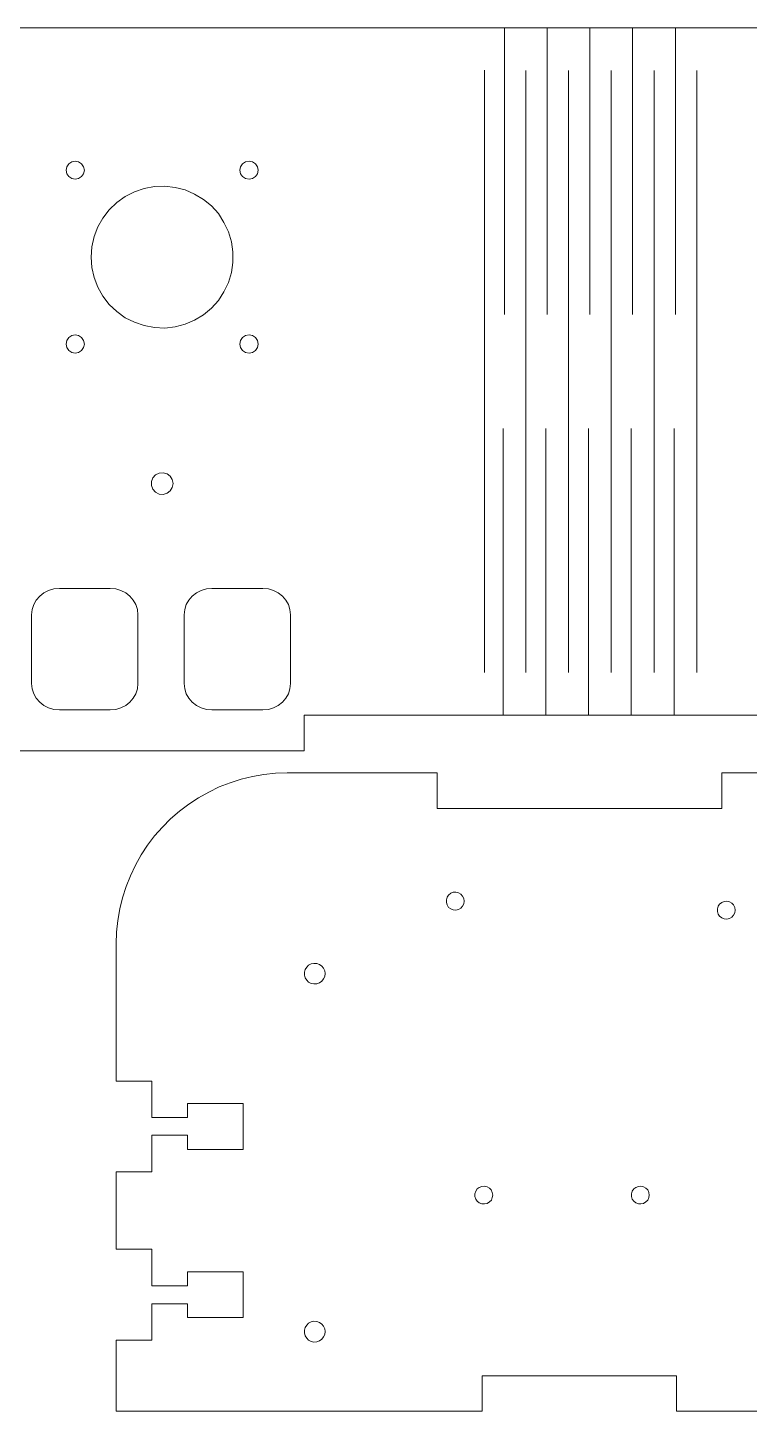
# Model space of a CAD drawing. Header units: millimetres. Extents: x -458 to -145, y 20 to 213.
# Drawn here: x -342.5 to -246, y 21.4 to 206.4 of the extents above; entities that cross this region are included whole.
import ezdxf

# ---------------------------------------------------------------- set-up
doc = ezdxf.new("R2010")
doc.units = ezdxf.units.MM
doc.header["$MEASUREMENT"] = 0
doc.layers.add('Layer 1', color=7, linetype='Continuous')

msp = doc.modelspace()

# ---------------------------------------------------------------- linework, layer by layer
at = {"layer": 'Layer 1', "lineweight": 0}
for points in [[(-381.6742, 206.3757), (-381.6742, 206.3757), (-267.3742, 206.3757), (-267.3742, 206.3757)], [(-278.7783, 168.0378), (-278.7783, 168.0378), (-278.7783, 206.3672), (-278.7783, 206.3672)], [(-273.0638, 168.0378), (-273.0638, 168.0378), (-273.0638, 206.3672), (-273.0638, 206.3672)], [(-231.1789, 206.3757), (-231.1789, 206.3757), (-267.3742, 206.3757), (-267.3742, 206.3757)], [(-267.3483, 168.0378), (-267.3483, 168.0378), (-267.3483, 206.3757), (-267.3483, 206.3757)], [(-261.6333, 168.0378), (-261.6333, 168.0378), (-261.6333, 206.3672), (-261.6333, 206.3672)], [(-255.9183, 168.0378), (-255.9183, 168.0378), (-255.9183, 206.3672), (-255.9183, 206.3672)], [(-281.4506, 200.6959), (-281.4506, 200.6959), (-281.4506, 120.148), (-281.4506, 120.148)], [(-275.9208, 120.1483), (-275.9208, 120.1483), (-275.9208, 200.661), (-275.9208, 200.661)], [(-270.2058, 120.1483), (-270.2058, 120.1483), (-270.2058, 200.661), (-270.2058, 200.661)], [(-264.4908, 120.1483), (-264.4908, 120.1483), (-264.4908, 200.661), (-264.4908, 200.661)], [(-258.7763, 120.1483), (-258.7763, 120.1483), (-258.7763, 200.661), (-258.7763, 200.661)], [(-253.061, 120.1483), (-253.061, 120.1483), (-253.061, 200.661), (-253.061, 200.661)], [(-278.9635, 114.4354), (-278.9635, 114.4354), (-278.9635, 152.7976), (-278.9635, 152.7976)], [(-273.2485, 114.4354), (-273.2485, 114.4354), (-273.2485, 152.7976), (-273.2485, 152.7976)], [(-267.5335, 114.433), (-267.5335, 114.433), (-267.5335, 152.7976), (-267.5335, 152.7976)], [(-261.819, 114.4354), (-261.819, 114.4354), (-261.819, 152.7976), (-261.819, 152.7976)], [(-256.1037, 114.4354), (-256.1037, 114.4354), (-256.1037, 152.7976), (-256.1037, 152.7976)], [(-267.5591, 114.433), (-267.5591, 114.433), (-305.5268, 114.433), (-305.5268, 114.433)], [(-305.5268, 114.433), (-305.5268, 114.433), (-305.5268, 109.6705), (-305.5268, 109.6705)], [(-267.5591, 114.433), (-267.5591, 114.433), (-235.3593, 114.433), (-235.3593, 114.433)], [(-305.5268, 109.6705), (-305.5268, 109.6705), (-343.5477, 109.6705), (-343.5477, 109.6705)], [(-307.8025, 106.7336), (-307.8025, 106.7336), (-287.7738, 106.7336), (-287.7738, 106.7336)], [(-287.7738, 106.7336), (-287.7738, 106.7336), (-287.7738, 101.9711), (-287.7738, 101.9711)], [(-249.7265, 106.7336), (-249.7265, 106.7336), (-229.6978, 106.7336), (-229.6978, 106.7336)], [(-249.7265, 101.9711), (-249.7265, 101.9711), (-249.7265, 106.7336), (-249.7265, 106.7336)], [(-287.7738, 101.9711), (-287.7738, 101.9711), (-249.7265, 101.9711), (-249.7265, 101.9711)], [(-330.6625, 65.5115), (-330.6625, 65.5115), (-330.6625, 83.8736), (-330.6625, 83.8736)], [(-325.9, 65.5115), (-325.9, 65.5115), (-330.6625, 65.5115), (-330.6625, 65.5115)], [(-325.9, 60.6432), (-325.9, 60.6432), (-325.9, 65.5115), (-325.9, 65.5115)], [(-321.1375, 60.6432), (-321.1375, 60.6432), (-321.1375, 62.4953), (-321.1375, 62.4953)], [(-313.6763, 62.4953), (-313.6763, 62.4953), (-321.1375, 62.4953), (-321.1375, 62.4953)], [(-313.6763, 56.3834), (-313.6763, 56.3834), (-313.6763, 62.4953), (-313.6763, 62.4953)], [(-325.9, 60.6432), (-325.9, 60.6432), (-321.1375, 60.6432), (-321.1375, 60.6432)], [(-325.9, 58.262), (-325.9, 58.262), (-321.1375, 58.262), (-321.1375, 58.262)], [(-325.9, 53.3672), (-325.9, 53.3672), (-325.9, 58.262), (-325.9, 58.262)], [(-321.1375, 56.3834), (-321.1375, 56.3834), (-321.1375, 58.2619), (-321.1375, 58.2619)], [(-313.6763, 56.3834), (-313.6763, 56.3834), (-321.1375, 56.3834), (-321.1375, 56.3834)], [(-330.6625, 53.3672), (-330.6625, 53.3672), (-325.9, 53.3672), (-325.9, 53.3672)], [(-330.6625, 43.022), (-330.6625, 43.022), (-330.6625, 53.3672), (-330.6625, 53.3672)], [(-325.9, 43.022), (-325.9, 43.022), (-330.6625, 43.022), (-330.6625, 43.022)], [(-325.9, 38.1272), (-325.9, 38.1272), (-325.9, 43.022), (-325.9, 43.022)], [(-321.1375, 40.0057), (-321.1375, 40.0057), (-321.1375, 38.1272), (-321.1375, 38.1272)], [(-313.6763, 40.0057), (-313.6763, 40.0057), (-321.1375, 40.0057), (-321.1375, 40.0057)], [(-313.6763, 40.0057), (-313.6763, 40.0057), (-313.6763, 33.8938), (-313.6763, 33.8938)], [(-325.9, 38.1272), (-325.9, 38.1272), (-321.1375, 38.1272), (-321.1375, 38.1272)], [(-325.9, 35.7459), (-325.9, 35.7459), (-321.1375, 35.7459), (-321.1375, 35.7459)], [(-325.9, 30.8776), (-325.9, 30.8776), (-325.9, 35.7459), (-325.9, 35.7459)], [(-321.1375, 35.7459), (-321.1375, 35.7459), (-321.1375, 33.8938), (-321.1375, 33.8938)], [(-313.6763, 33.8938), (-313.6763, 33.8938), (-321.1375, 33.8938), (-321.1375, 33.8938)], [(-330.6625, 30.8776), (-330.6625, 30.8776), (-325.9, 30.8776), (-325.9, 30.8776)], [(-330.6625, 21.3526), (-330.6625, 21.3526), (-330.6625, 30.8776), (-330.6625, 30.8776)], [(-281.7411, 26.1151), (-281.7411, 26.1151), (-281.7411, 21.3526), (-281.7411, 21.3526)], [(-255.7592, 26.1151), (-255.7592, 26.1151), (-281.7411, 26.1151), (-281.7411, 26.1151)], [(-255.7592, 21.3526), (-255.7592, 21.3526), (-255.7592, 26.1151), (-255.7592, 26.1151)], [(-330.6625, 21.3526), (-330.6625, 21.3526), (-281.7411, 21.3526), (-281.7411, 21.3526)], [(-255.7592, 21.3526), (-255.7592, 21.3526), (-206.8378, 21.3526), (-206.8378, 21.3526)]]:
    msp.add_open_spline(points, degree=3, dxfattribs=at)
for points, knots in [([(-337.3565, 187.3257), (-337.3565, 187.3257), (-337.2771, 187.7755), (-337.2771, 187.7755), (-337.2771, 187.7755), (-337.2771, 187.7755), (-337.0125, 188.1724), (-337.0125, 188.1724), (-337.0125, 188.1724), (-337.0125, 188.1724), (-336.6156, 188.437), (-336.6156, 188.437), (-336.6156, 188.437), (-336.6156, 188.437), (-336.1393, 188.5428), (-336.1393, 188.5428), (-336.1393, 188.5428), (-336.1393, 188.5428), (-335.6895, 188.437), (-335.6895, 188.437), (-335.6895, 188.437), (-335.6895, 188.437), (-335.2926, 188.1724), (-335.2926, 188.1724), (-335.2926, 188.1724), (-335.2926, 188.1724), (-335.028, 187.7755), (-335.028, 187.7755), (-335.028, 187.7755), (-335.028, 187.7755), (-334.9224, 187.3257), (-334.9224, 187.3257), (-334.9224, 187.3257), (-334.9224, 187.3257), (-335.028, 186.8494), (-335.028, 186.8494), (-335.028, 186.8494), (-335.028, 186.8494), (-335.2926, 186.4525), (-335.2926, 186.4525), (-335.2926, 186.4525), (-335.2926, 186.4525), (-335.6895, 186.1879), (-335.6895, 186.1879), (-335.6895, 186.1879), (-335.6895, 186.1879), (-336.1393, 186.1085), (-336.1393, 186.1085), (-336.1393, 186.1085), (-336.1393, 186.1085), (-336.6156, 186.1879), (-336.6156, 186.1879), (-336.6156, 186.1879), (-336.6156, 186.1879), (-337.0125, 186.4525), (-337.0125, 186.4525), (-337.0125, 186.4525), (-337.0125, 186.4525), (-337.2771, 186.8494), (-337.2771, 186.8494), (-337.2771, 186.8494), (-337.2771, 186.8494), (-337.3565, 187.3257), (-337.3565, 187.3257)], [0, 0, 0, 0, 0.05882353, 0.05882353, 0.05882353, 0.05882353, 0.11764706, 0.11764706, 0.11764706, 0.11764706, 0.17647059, 0.17647059, 0.17647059, 0.17647059, 0.23529412, 0.23529412, 0.23529412, 0.23529412, 0.29411765, 0.29411765, 0.29411765, 0.29411765, 0.35294118, 0.35294118, 0.35294118, 0.35294118, 0.41176471, 0.41176471, 0.41176471, 0.41176471, 0.47058824, 0.47058824, 0.47058824, 0.47058824, 0.52941176, 0.52941176, 0.52941176, 0.52941176, 0.58823529, 0.58823529, 0.58823529, 0.58823529, 0.64705882, 0.64705882, 0.64705882, 0.64705882, 0.70588235, 0.70588235, 0.70588235, 0.70588235, 0.76470588, 0.76470588, 0.76470588, 0.76470588, 0.82352941, 0.82352941, 0.82352941, 0.82352941, 0.88235294, 0.88235294, 0.88235294, 0.88235294, 1, 1, 1, 1]), ([(-314.1258, 187.3257), (-314.1258, 187.3257), (-314.0464, 187.7755), (-314.0464, 187.7755), (-314.0464, 187.7755), (-314.0464, 187.7755), (-313.7818, 188.1724), (-313.7818, 188.1724), (-313.7818, 188.1724), (-313.7818, 188.1724), (-313.3849, 188.437), (-313.3849, 188.437), (-313.3849, 188.437), (-313.3849, 188.437), (-312.9086, 188.5428), (-312.9086, 188.5428), (-312.9086, 188.5428), (-312.9086, 188.5428), (-312.4323, 188.437), (-312.4323, 188.437), (-312.4323, 188.437), (-312.4323, 188.437), (-312.0354, 188.1724), (-312.0354, 188.1724), (-312.0354, 188.1724), (-312.0354, 188.1724), (-311.7708, 187.7755), (-311.7708, 187.7755), (-311.7708, 187.7755), (-311.7708, 187.7755), (-311.6914, 187.3257), (-311.6914, 187.3257), (-311.6914, 187.3257), (-311.6914, 187.3257), (-311.7708, 186.8494), (-311.7708, 186.8494), (-311.7708, 186.8494), (-311.7708, 186.8494), (-312.0354, 186.4525), (-312.0354, 186.4525), (-312.0354, 186.4525), (-312.0354, 186.4525), (-312.4323, 186.1879), (-312.4323, 186.1879), (-312.4323, 186.1879), (-312.4323, 186.1879), (-312.9086, 186.1085), (-312.9086, 186.1085), (-312.9086, 186.1085), (-312.9086, 186.1085), (-313.3852, 186.188), (-313.3852, 186.188), (-313.3852, 186.188), (-313.3852, 186.188), (-313.7821, 186.4526), (-313.7821, 186.4526), (-313.7821, 186.4526), (-313.7821, 186.4526), (-314.0467, 186.8495), (-314.0467, 186.8495), (-314.0467, 186.8495), (-314.0467, 186.8495), (-314.1258, 187.3257), (-314.1258, 187.3257)], [0, 0, 0, 0, 0.05882353, 0.05882353, 0.05882353, 0.05882353, 0.11764706, 0.11764706, 0.11764706, 0.11764706, 0.17647059, 0.17647059, 0.17647059, 0.17647059, 0.23529412, 0.23529412, 0.23529412, 0.23529412, 0.29411765, 0.29411765, 0.29411765, 0.29411765, 0.35294118, 0.35294118, 0.35294118, 0.35294118, 0.41176471, 0.41176471, 0.41176471, 0.41176471, 0.47058824, 0.47058824, 0.47058824, 0.47058824, 0.52941176, 0.52941176, 0.52941176, 0.52941176, 0.58823529, 0.58823529, 0.58823529, 0.58823529, 0.64705882, 0.64705882, 0.64705882, 0.64705882, 0.70588235, 0.70588235, 0.70588235, 0.70588235, 0.76470588, 0.76470588, 0.76470588, 0.76470588, 0.82352941, 0.82352941, 0.82352941, 0.82352941, 0.88235294, 0.88235294, 0.88235294, 0.88235294, 1, 1, 1, 1]), ([(-334.0227, 175.684), (-334.0227, 175.684), (-333.9169, 177.0863), (-333.9169, 177.0863), (-333.9169, 177.0863), (-333.9169, 177.0863), (-333.5997, 178.4359), (-333.5997, 178.4359), (-333.5997, 178.4359), (-333.5997, 178.4359), (-333.1232, 179.7321), (-333.1232, 179.7321), (-333.1232, 179.7321), (-333.1232, 179.7321), (-332.4353, 180.9227), (-332.4353, 180.9227), (-332.4353, 180.9227), (-332.4353, 180.9227), (-331.5886, 182.034), (-331.5886, 182.034), (-331.5886, 182.034), (-331.5886, 182.034), (-330.5832, 182.9868), (-330.5832, 182.9868), (-330.5832, 182.9868), (-330.5832, 182.9868), (-329.4719, 183.7806), (-329.4719, 183.7806), (-329.4719, 183.7806), (-329.4719, 183.7806), (-328.2284, 184.4153), (-328.2284, 184.4153), (-328.2284, 184.4153), (-328.2284, 184.4153), (-326.9322, 184.8651), (-326.9322, 184.8651), (-326.9322, 184.8651), (-326.9322, 184.8651), (-325.5564, 185.1297), (-325.5564, 185.1297), (-325.5564, 185.1297), (-325.5564, 185.1297), (-324.1806, 185.1826), (-324.1806, 185.1826), (-324.1806, 185.1826), (-324.1806, 185.1826), (-322.8048, 185.0236), (-322.8048, 185.0236), (-322.8048, 185.0236), (-322.8048, 185.0236), (-321.4554, 184.6796), (-321.4554, 184.6796), (-321.4554, 184.6796), (-321.4554, 184.6796), (-320.1854, 184.124), (-320.1854, 184.124), (-320.1854, 184.124), (-320.1854, 184.124), (-319.0212, 183.4096), (-319.0212, 183.4096), (-319.0212, 183.4096), (-319.0212, 183.4096), (-317.9364, 182.5365), (-317.9364, 182.5365), (-317.9364, 182.5365), (-317.9364, 182.5365), (-317.0104, 181.5046), (-317.0104, 181.5046), (-317.0104, 181.5046), (-317.0104, 181.5046), (-316.2696, 180.3407), (-316.2696, 180.3407), (-316.2696, 180.3407), (-316.2696, 180.3407), (-315.6608, 179.0972), (-315.6608, 179.0972), (-315.6608, 179.0972), (-315.6608, 179.0972), (-315.2639, 177.7476), (-315.2639, 177.7476), (-315.2639, 177.7476), (-315.2639, 177.7476), (-315.079, 176.3982), (-315.079, 176.3982), (-315.079, 176.3982), (-315.079, 176.3982), (-315.079, 174.9959), (-315.079, 174.9959), (-315.079, 174.9959), (-315.079, 174.9959), (-315.2639, 173.6463), (-315.2639, 173.6463), (-315.2639, 173.6463), (-315.2639, 173.6463), (-315.6608, 172.2969), (-315.6608, 172.2969), (-315.6608, 172.2969), (-315.6608, 172.2969), (-316.2696, 171.0534), (-316.2696, 171.0534), (-316.2696, 171.0534), (-316.2696, 171.0534), (-317.0104, 169.8895), (-317.0104, 169.8895), (-317.0104, 169.8895), (-317.0104, 169.8895), (-317.9364, 168.8576), (-317.9364, 168.8576), (-317.9364, 168.8576), (-317.9364, 168.8576), (-319.0212, 167.9845), (-319.0212, 167.9845), (-319.0212, 167.9845), (-319.0212, 167.9845), (-320.1854, 167.2701), (-320.1854, 167.2701), (-320.1854, 167.2701), (-320.1854, 167.2701), (-321.4554, 166.7145), (-321.4554, 166.7145), (-321.4554, 166.7145), (-321.4554, 166.7145), (-322.8048, 166.3703), (-322.8048, 166.3703), (-322.8048, 166.3703), (-322.8048, 166.3703), (-324.1806, 166.2115), (-324.1806, 166.2115), (-324.1806, 166.2115), (-324.1806, 166.2115), (-325.5564, 166.2644), (-325.5564, 166.2644), (-325.5564, 166.2644), (-325.5564, 166.2644), (-326.9322, 166.529), (-326.9322, 166.529), (-326.9322, 166.529), (-326.9322, 166.529), (-328.2284, 166.9788), (-328.2284, 166.9788), (-328.2284, 166.9788), (-328.2284, 166.9788), (-329.4719, 167.5873), (-329.4719, 167.5873), (-329.4719, 167.5873), (-329.4719, 167.5873), (-330.5832, 168.4075), (-330.5832, 168.4075), (-330.5832, 168.4075), (-330.5832, 168.4075), (-331.5886, 169.3603), (-331.5886, 169.3603), (-331.5886, 169.3603), (-331.5886, 169.3603), (-332.4352, 170.4718), (-332.4352, 170.4718), (-332.4352, 170.4718), (-332.4352, 170.4718), (-333.1231, 171.6624), (-333.1231, 171.6624), (-333.1231, 171.6624), (-333.1231, 171.6624), (-333.5994, 172.9588), (-333.5994, 172.9588), (-333.5994, 172.9588), (-333.5994, 172.9588), (-333.9166, 174.3082), (-333.9166, 174.3082), (-333.9166, 174.3082), (-333.9166, 174.3082), (-334.0227, 175.684), (-334.0227, 175.684)], [0, 0, 0, 0, 0.02272727, 0.02272727, 0.02272727, 0.02272727, 0.04545455, 0.04545455, 0.04545455, 0.04545455, 0.06818182, 0.06818182, 0.06818182, 0.06818182, 0.09090909, 0.09090909, 0.09090909, 0.09090909, 0.11363636, 0.11363636, 0.11363636, 0.11363636, 0.13636364, 0.13636364, 0.13636364, 0.13636364, 0.15909091, 0.15909091, 0.15909091, 0.15909091, 0.18181818, 0.18181818, 0.18181818, 0.18181818, 0.20454545, 0.20454545, 0.20454545, 0.20454545, 0.22727273, 0.22727273, 0.22727273, 0.22727273, 0.25, 0.25, 0.25, 0.25, 0.27272727, 0.27272727, 0.27272727, 0.27272727, 0.29545455, 0.29545455, 0.29545455, 0.29545455, 0.31818182, 0.31818182, 0.31818182, 0.31818182, 0.34090909, 0.34090909, 0.34090909, 0.34090909, 0.36363636, 0.36363636, 0.36363636, 0.36363636, 0.38636364, 0.38636364, 0.38636364, 0.38636364, 0.40909091, 0.40909091, 0.40909091, 0.40909091, 0.43181818, 0.43181818, 0.43181818, 0.43181818, 0.45454545, 0.45454545, 0.45454545, 0.45454545, 0.47727273, 0.47727273, 0.47727273, 0.47727273, 0.5, 0.5, 0.5, 0.5, 0.52272727, 0.52272727, 0.52272727, 0.52272727, 0.54545455, 0.54545455, 0.54545455, 0.54545455, 0.56818182, 0.56818182, 0.56818182, 0.56818182, 0.59090909, 0.59090909, 0.59090909, 0.59090909, 0.61363636, 0.61363636, 0.61363636, 0.61363636, 0.63636364, 0.63636364, 0.63636364, 0.63636364, 0.65909091, 0.65909091, 0.65909091, 0.65909091, 0.68181818, 0.68181818, 0.68181818, 0.68181818, 0.70454545, 0.70454545, 0.70454545, 0.70454545, 0.72727273, 0.72727273, 0.72727273, 0.72727273, 0.75, 0.75, 0.75, 0.75, 0.77272727, 0.77272727, 0.77272727, 0.77272727, 0.79545455, 0.79545455, 0.79545455, 0.79545455, 0.81818182, 0.81818182, 0.81818182, 0.81818182, 0.84090909, 0.84090909, 0.84090909, 0.84090909, 0.86363636, 0.86363636, 0.86363636, 0.86363636, 0.88636364, 0.88636364, 0.88636364, 0.88636364, 0.90909091, 0.90909091, 0.90909091, 0.90909091, 0.93181818, 0.93181818, 0.93181818, 0.93181818, 0.95454545, 0.95454545, 0.95454545, 0.95454545, 1, 1, 1, 1]), ([(-337.3565, 164.0691), (-337.3565, 164.0691), (-337.2771, 164.5454), (-337.2771, 164.5454), (-337.2771, 164.5454), (-337.2771, 164.5454), (-337.0125, 164.9423), (-337.0125, 164.9423), (-337.0125, 164.9423), (-337.0125, 164.9423), (-336.6156, 165.2069), (-336.6156, 165.2069), (-336.6156, 165.2069), (-336.6156, 165.2069), (-336.1393, 165.2863), (-336.1393, 165.2863), (-336.1393, 165.2863), (-336.1393, 165.2863), (-335.6895, 165.2069), (-335.6895, 165.2069), (-335.6895, 165.2069), (-335.6895, 165.2069), (-335.2926, 164.9423), (-335.2926, 164.9423), (-335.2926, 164.9423), (-335.2926, 164.9423), (-335.028, 164.5454), (-335.028, 164.5454), (-335.028, 164.5454), (-335.028, 164.5454), (-334.9224, 164.0691), (-334.9224, 164.0691), (-334.9224, 164.0691), (-334.9224, 164.0691), (-335.028, 163.6193), (-335.028, 163.6193), (-335.028, 163.6193), (-335.028, 163.6193), (-335.2926, 163.2224), (-335.2926, 163.2224), (-335.2926, 163.2224), (-335.2926, 163.2224), (-335.6895, 162.9578), (-335.6895, 162.9578), (-335.6895, 162.9578), (-335.6895, 162.9578), (-336.1393, 162.852), (-336.1393, 162.852), (-336.1393, 162.852), (-336.1393, 162.852), (-336.6156, 162.9578), (-336.6156, 162.9578), (-336.6156, 162.9578), (-336.6156, 162.9578), (-337.0125, 163.2224), (-337.0125, 163.2224), (-337.0125, 163.2224), (-337.0125, 163.2224), (-337.2771, 163.6193), (-337.2771, 163.6193), (-337.2771, 163.6193), (-337.2771, 163.6193), (-337.3565, 164.0691), (-337.3565, 164.0691)], [0, 0, 0, 0, 0.05882353, 0.05882353, 0.05882353, 0.05882353, 0.11764706, 0.11764706, 0.11764706, 0.11764706, 0.17647059, 0.17647059, 0.17647059, 0.17647059, 0.23529412, 0.23529412, 0.23529412, 0.23529412, 0.29411765, 0.29411765, 0.29411765, 0.29411765, 0.35294118, 0.35294118, 0.35294118, 0.35294118, 0.41176471, 0.41176471, 0.41176471, 0.41176471, 0.47058824, 0.47058824, 0.47058824, 0.47058824, 0.52941176, 0.52941176, 0.52941176, 0.52941176, 0.58823529, 0.58823529, 0.58823529, 0.58823529, 0.64705882, 0.64705882, 0.64705882, 0.64705882, 0.70588235, 0.70588235, 0.70588235, 0.70588235, 0.76470588, 0.76470588, 0.76470588, 0.76470588, 0.82352941, 0.82352941, 0.82352941, 0.82352941, 0.88235294, 0.88235294, 0.88235294, 0.88235294, 1, 1, 1, 1]), ([(-314.1258, 164.0691), (-314.1258, 164.0691), (-314.0464, 164.5454), (-314.0464, 164.5454), (-314.0464, 164.5454), (-314.0464, 164.5454), (-313.7818, 164.9423), (-313.7818, 164.9423), (-313.7818, 164.9423), (-313.7818, 164.9423), (-313.3849, 165.2069), (-313.3849, 165.2069), (-313.3849, 165.2069), (-313.3849, 165.2069), (-312.9086, 165.2863), (-312.9086, 165.2863), (-312.9086, 165.2863), (-312.9086, 165.2863), (-312.4323, 165.2069), (-312.4323, 165.2069), (-312.4323, 165.2069), (-312.4323, 165.2069), (-312.0354, 164.9423), (-312.0354, 164.9423), (-312.0354, 164.9423), (-312.0354, 164.9423), (-311.7708, 164.5454), (-311.7708, 164.5454), (-311.7708, 164.5454), (-311.7708, 164.5454), (-311.6914, 164.0691), (-311.6914, 164.0691), (-311.6914, 164.0691), (-311.6914, 164.0691), (-311.7708, 163.6193), (-311.7708, 163.6193), (-311.7708, 163.6193), (-311.7708, 163.6193), (-312.0354, 163.2224), (-312.0354, 163.2224), (-312.0354, 163.2224), (-312.0354, 163.2224), (-312.4323, 162.9578), (-312.4323, 162.9578), (-312.4323, 162.9578), (-312.4323, 162.9578), (-312.9086, 162.852), (-312.9086, 162.852), (-312.9086, 162.852), (-312.9086, 162.852), (-313.3849, 162.9578), (-313.3849, 162.9578), (-313.3849, 162.9578), (-313.3849, 162.9578), (-313.7818, 163.2224), (-313.7818, 163.2224), (-313.7818, 163.2224), (-313.7818, 163.2224), (-314.0464, 163.6193), (-314.0464, 163.6193), (-314.0464, 163.6193), (-314.0464, 163.6193), (-314.1258, 164.0691), (-314.1258, 164.0691)], [0, 0, 0, 0, 0.05882353, 0.05882353, 0.05882353, 0.05882353, 0.11764706, 0.11764706, 0.11764706, 0.11764706, 0.17647059, 0.17647059, 0.17647059, 0.17647059, 0.23529412, 0.23529412, 0.23529412, 0.23529412, 0.29411765, 0.29411765, 0.29411765, 0.29411765, 0.35294118, 0.35294118, 0.35294118, 0.35294118, 0.41176471, 0.41176471, 0.41176471, 0.41176471, 0.47058824, 0.47058824, 0.47058824, 0.47058824, 0.52941176, 0.52941176, 0.52941176, 0.52941176, 0.58823529, 0.58823529, 0.58823529, 0.58823529, 0.64705882, 0.64705882, 0.64705882, 0.64705882, 0.70588235, 0.70588235, 0.70588235, 0.70588235, 0.76470588, 0.76470588, 0.76470588, 0.76470588, 0.82352941, 0.82352941, 0.82352941, 0.82352941, 0.88235294, 0.88235294, 0.88235294, 0.88235294, 1, 1, 1, 1]), ([(-323.069, 145.416), (-323.069, 145.416), (-323.1748, 144.8868), (-323.1748, 144.8868), (-323.1748, 144.8868), (-323.1748, 144.8868), (-323.4394, 144.437), (-323.4394, 144.437), (-323.4394, 144.437), (-323.4394, 144.437), (-323.8627, 144.1195), (-323.8627, 144.1195), (-323.8627, 144.1195), (-323.8627, 144.1195), (-324.3919, 143.9607), (-324.3919, 143.9607), (-324.3919, 143.9607), (-324.3919, 143.9607), (-324.9211, 144.0134), (-324.9211, 144.0134), (-324.9211, 144.0134), (-324.9211, 144.0134), (-325.3976, 144.2515), (-325.3976, 144.2515), (-325.3976, 144.2515), (-325.3976, 144.2515), (-325.7677, 144.6484), (-325.7677, 144.6484), (-325.7677, 144.6484), (-325.7677, 144.6484), (-325.9529, 145.1511), (-325.9529, 145.1511), (-325.9529, 145.1511), (-325.9529, 145.1511), (-325.9529, 145.6803), (-325.9529, 145.6803), (-325.9529, 145.6803), (-325.9529, 145.6803), (-325.7677, 146.1827), (-325.7677, 146.1827), (-325.7677, 146.1827), (-325.7677, 146.1827), (-325.3975, 146.5796), (-325.3975, 146.5796), (-325.3975, 146.5796), (-325.3975, 146.5796), (-324.921, 146.8177), (-324.921, 146.8177), (-324.921, 146.8177), (-324.921, 146.8177), (-324.3918, 146.8706), (-324.3918, 146.8706), (-324.3918, 146.8706), (-324.3918, 146.8706), (-323.8626, 146.7116), (-323.8626, 146.7116), (-323.8626, 146.7116), (-323.8626, 146.7116), (-323.4393, 146.3941), (-323.4393, 146.3941), (-323.4393, 146.3941), (-323.4393, 146.3941), (-323.1747, 145.9446), (-323.1747, 145.9446), (-323.1747, 145.9446), (-323.1747, 145.9446), (-323.069, 145.416), (-323.069, 145.416)], [0, 0, 0, 0, 0.05555556, 0.05555556, 0.05555556, 0.05555556, 0.11111111, 0.11111111, 0.11111111, 0.11111111, 0.16666667, 0.16666667, 0.16666667, 0.16666667, 0.22222222, 0.22222222, 0.22222222, 0.22222222, 0.27777778, 0.27777778, 0.27777778, 0.27777778, 0.33333333, 0.33333333, 0.33333333, 0.33333333, 0.38888889, 0.38888889, 0.38888889, 0.38888889, 0.44444444, 0.44444444, 0.44444444, 0.44444444, 0.5, 0.5, 0.5, 0.5, 0.55555556, 0.55555556, 0.55555556, 0.55555556, 0.61111111, 0.61111111, 0.61111111, 0.61111111, 0.66666667, 0.66666667, 0.66666667, 0.66666667, 0.72222222, 0.72222222, 0.72222222, 0.72222222, 0.77777778, 0.77777778, 0.77777778, 0.77777778, 0.83333333, 0.83333333, 0.83333333, 0.83333333, 0.88888889, 0.88888889, 0.88888889, 0.88888889, 1, 1, 1, 1]), ([(-327.7608, 118.6928), (-327.7608, 116.7351), (-329.4248, 115.1484), (-331.4771, 115.1484), (-331.4771, 115.1484), (-331.4771, 115.1484), (-338.2698, 115.1484), (-338.2698, 115.1484), (-338.2698, 115.1484), (-340.3222, 115.1484), (-341.9861, 116.7354), (-341.9861, 118.6928), (-341.9861, 118.6928), (-341.9861, 118.6928), (-341.9861, 127.849), (-341.9861, 127.849), (-341.9861, 127.849), (-341.9861, 129.8067), (-340.3221, 131.3934), (-338.2698, 131.3934), (-338.2698, 131.3934), (-338.2698, 131.3934), (-331.4772, 131.3933), (-331.4772, 131.3933), (-331.4772, 131.3933), (-329.4246, 131.3933), (-327.7609, 129.8063), (-327.7609, 127.8489), (-327.7609, 127.8489), (-327.7609, 127.8489), (-327.7608, 118.6928), (-327.7608, 118.6928)], [0, 0, 0, 0, 0.11111111, 0.11111111, 0.11111111, 0.11111111, 0.22222222, 0.22222222, 0.22222222, 0.22222222, 0.33333333, 0.33333333, 0.33333333, 0.33333333, 0.44444444, 0.44444444, 0.44444444, 0.44444444, 0.55555556, 0.55555556, 0.55555556, 0.55555556, 0.66666667, 0.66666667, 0.66666667, 0.66666667, 0.77777778, 0.77777778, 0.77777778, 0.77777778, 1, 1, 1, 1]), ([(-307.3617, 118.6928), (-307.3617, 116.7351), (-309.0257, 115.1484), (-311.0783, 115.1484), (-311.0783, 115.1484), (-311.0783, 115.1484), (-317.8707, 115.1484), (-317.8707, 115.1484), (-317.8707, 115.1484), (-319.9233, 115.1484), (-321.5873, 116.7354), (-321.5873, 118.6928), (-321.5873, 118.6928), (-321.5873, 118.6928), (-321.5873, 127.849), (-321.5873, 127.849), (-321.5873, 127.849), (-321.5873, 129.8067), (-319.9233, 131.3934), (-317.8707, 131.3934), (-317.8707, 131.3934), (-317.8707, 131.3934), (-311.0783, 131.3933), (-311.0783, 131.3933), (-311.0783, 131.3933), (-309.0257, 131.3933), (-307.3617, 129.8063), (-307.3617, 127.8489), (-307.3617, 127.8489), (-307.3617, 127.8489), (-307.3617, 118.6928), (-307.3617, 118.6928)], [0, 0, 0, 0, 0.11111111, 0.11111111, 0.11111111, 0.11111111, 0.22222222, 0.22222222, 0.22222222, 0.22222222, 0.33333333, 0.33333333, 0.33333333, 0.33333333, 0.44444444, 0.44444444, 0.44444444, 0.44444444, 0.55555556, 0.55555556, 0.55555556, 0.55555556, 0.66666667, 0.66666667, 0.66666667, 0.66666667, 0.77777778, 0.77777778, 0.77777778, 0.77777778, 1, 1, 1, 1]), ([(-330.6625, 83.8739), (-330.6625, 83.8739), (-330.6096, 85.4347), (-330.6096, 85.4347), (-330.6096, 85.4347), (-330.6096, 85.4347), (-330.4508, 86.9952), (-330.4508, 86.9952), (-330.4508, 86.9952), (-330.4508, 86.9952), (-330.1862, 88.5303), (-330.1862, 88.5303), (-330.1862, 88.5303), (-330.1862, 88.5303), (-329.8158, 90.0379), (-329.8158, 90.0379), (-329.8158, 90.0379), (-329.8158, 90.0379), (-329.3395, 91.5463), (-329.3395, 91.5463), (-329.3395, 91.5463), (-329.3395, 91.5463), (-328.7574, 92.9748), (-328.7574, 92.9748), (-328.7574, 92.9748), (-328.7574, 92.9748), (-328.0959, 94.403), (-328.0959, 94.403), (-328.0959, 94.403), (-328.0959, 94.403), (-327.3291, 95.7529), (-327.3291, 95.7529), (-327.3291, 95.7529), (-327.3291, 95.7529), (-326.4824, 97.0488), (-326.4824, 97.0488), (-326.4824, 97.0488), (-326.4824, 97.0488), (-325.5296, 98.2926), (-325.5296, 98.2926), (-325.5296, 98.2926), (-325.5296, 98.2926), (-324.498, 99.4832), (-324.498, 99.4832), (-324.498, 99.4832), (-324.498, 99.4832), (-323.4129, 100.5942), (-323.4129, 100.5942), (-323.4129, 100.5942), (-323.4129, 100.5942), (-322.2223, 101.5996), (-322.2223, 101.5996), (-322.2223, 101.5996), (-322.2223, 101.5996), (-320.979, 102.5521), (-320.979, 102.5521), (-320.979, 102.5521), (-320.979, 102.5521), (-319.6825, 103.3988), (-319.6825, 103.3988), (-319.6825, 103.3988), (-319.6825, 103.3988), (-318.3067, 104.1661), (-318.3067, 104.1661), (-318.3067, 104.1661), (-318.3067, 104.1661), (-316.9044, 104.854), (-316.9044, 104.854), (-316.9044, 104.854), (-316.9044, 104.854), (-315.4492, 105.4099), (-315.4492, 105.4099), (-315.4492, 105.4099), (-315.4492, 105.4099), (-313.9675, 105.8862), (-313.9675, 105.8862), (-313.9675, 105.8862), (-313.9675, 105.8862), (-312.4594, 106.2564), (-312.4594, 106.2564), (-312.4594, 106.2564), (-312.4594, 106.2564), (-310.9248, 106.521), (-310.9248, 106.521), (-310.9248, 106.521), (-310.9248, 106.521), (-309.3638, 106.68), (-309.3638, 106.68), (-309.3638, 106.68), (-309.3638, 106.68), (-307.8028, 106.7329), (-307.8028, 106.7329)], [0, 0, 0, 0, 0.04166667, 0.04166667, 0.04166667, 0.04166667, 0.08333333, 0.08333333, 0.08333333, 0.08333333, 0.125, 0.125, 0.125, 0.125, 0.16666667, 0.16666667, 0.16666667, 0.16666667, 0.20833333, 0.20833333, 0.20833333, 0.20833333, 0.25, 0.25, 0.25, 0.25, 0.29166667, 0.29166667, 0.29166667, 0.29166667, 0.33333333, 0.33333333, 0.33333333, 0.33333333, 0.375, 0.375, 0.375, 0.375, 0.41666667, 0.41666667, 0.41666667, 0.41666667, 0.45833333, 0.45833333, 0.45833333, 0.45833333, 0.5, 0.5, 0.5, 0.5, 0.54166667, 0.54166667, 0.54166667, 0.54166667, 0.58333333, 0.58333333, 0.58333333, 0.58333333, 0.625, 0.625, 0.625, 0.625, 0.66666667, 0.66666667, 0.66666667, 0.66666667, 0.70833333, 0.70833333, 0.70833333, 0.70833333, 0.75, 0.75, 0.75, 0.75, 0.79166667, 0.79166667, 0.79166667, 0.79166667, 0.83333333, 0.83333333, 0.83333333, 0.83333333, 0.875, 0.875, 0.875, 0.875, 0.91666667, 0.91666667, 0.91666667, 0.91666667, 1, 1, 1, 1]), ([(-284.1488, 89.5624), (-284.1488, 89.5624), (-284.2017, 89.9326), (-284.2017, 89.9326), (-284.2017, 89.9326), (-284.2017, 89.9326), (-284.3605, 90.2501), (-284.3605, 90.2501), (-284.3605, 90.2501), (-284.3605, 90.2501), (-284.5986, 90.5147), (-284.5986, 90.5147), (-284.5986, 90.5147), (-284.5986, 90.5147), (-284.9161, 90.6996), (-284.9161, 90.6996), (-284.9161, 90.6996), (-284.9161, 90.6996), (-285.2603, 90.7795), (-285.2603, 90.7795), (-285.2603, 90.7795), (-285.2603, 90.7795), (-285.6302, 90.7528), (-285.6302, 90.7528), (-285.6302, 90.7528), (-285.6302, 90.7528), (-285.9477, 90.6205), (-285.9477, 90.6205), (-285.9477, 90.6205), (-285.9477, 90.6205), (-286.239, 90.3826), (-286.239, 90.3826), (-286.239, 90.3826), (-286.239, 90.3826), (-286.4239, 90.0913), (-286.4239, 90.0913), (-286.4239, 90.0913), (-286.4239, 90.0913), (-286.5297, 89.7471), (-286.5297, 89.7471), (-286.5297, 89.7471), (-286.5297, 89.7471), (-286.5297, 89.4031), (-286.5297, 89.4031), (-286.5297, 89.4031), (-286.5297, 89.4031), (-286.4239, 89.0591), (-286.4239, 89.0591), (-286.4239, 89.0591), (-286.4239, 89.0591), (-286.239, 88.7416), (-286.239, 88.7416), (-286.239, 88.7416), (-286.239, 88.7416), (-285.9477, 88.5299), (-285.9477, 88.5299), (-285.9477, 88.5299), (-285.9477, 88.5299), (-285.6302, 88.3976), (-285.6302, 88.3976), (-285.6302, 88.3976), (-285.6302, 88.3976), (-285.2603, 88.3709), (-285.2603, 88.3709), (-285.2603, 88.3709), (-285.2603, 88.3709), (-284.9161, 88.45), (-284.9161, 88.45), (-284.9161, 88.45), (-284.9161, 88.45), (-284.5989, 88.6355), (-284.5989, 88.6355), (-284.5989, 88.6355), (-284.5989, 88.6355), (-284.3608, 88.9001), (-284.3608, 88.9001), (-284.3608, 88.9001), (-284.3608, 88.9001), (-284.202, 89.2173), (-284.202, 89.2173), (-284.202, 89.2173), (-284.202, 89.2173), (-284.1488, 89.5624), (-284.1488, 89.5624)], [0, 0, 0, 0, 0.04545455, 0.04545455, 0.04545455, 0.04545455, 0.09090909, 0.09090909, 0.09090909, 0.09090909, 0.13636364, 0.13636364, 0.13636364, 0.13636364, 0.18181818, 0.18181818, 0.18181818, 0.18181818, 0.22727273, 0.22727273, 0.22727273, 0.22727273, 0.27272727, 0.27272727, 0.27272727, 0.27272727, 0.31818182, 0.31818182, 0.31818182, 0.31818182, 0.36363636, 0.36363636, 0.36363636, 0.36363636, 0.40909091, 0.40909091, 0.40909091, 0.40909091, 0.45454545, 0.45454545, 0.45454545, 0.45454545, 0.5, 0.5, 0.5, 0.5, 0.54545455, 0.54545455, 0.54545455, 0.54545455, 0.59090909, 0.59090909, 0.59090909, 0.59090909, 0.63636364, 0.63636364, 0.63636364, 0.63636364, 0.68181818, 0.68181818, 0.68181818, 0.68181818, 0.72727273, 0.72727273, 0.72727273, 0.72727273, 0.77272727, 0.77272727, 0.77272727, 0.77272727, 0.81818182, 0.81818182, 0.81818182, 0.81818182, 0.86363636, 0.86363636, 0.86363636, 0.86363636, 0.90909091, 0.90909091, 0.90909091, 0.90909091, 1, 1, 1, 1]), ([(-247.9273, 88.3718), (-247.9273, 88.3718), (-247.9802, 88.7155), (-247.9802, 88.7155), (-247.9802, 88.7155), (-247.9802, 88.7155), (-248.1392, 89.06), (-248.1392, 89.06), (-248.1392, 89.06), (-248.1392, 89.06), (-248.3771, 89.2979), (-248.3771, 89.2979), (-248.3771, 89.2979), (-248.3771, 89.2979), (-248.6946, 89.4828), (-248.6946, 89.4828), (-248.6946, 89.4828), (-248.6946, 89.4828), (-249.0386, 89.5624), (-249.0386, 89.5624), (-249.0386, 89.5624), (-249.0386, 89.5624), (-249.3826, 89.5357), (-249.3826, 89.5357), (-249.3826, 89.5357), (-249.3826, 89.5357), (-249.7268, 89.4034), (-249.7268, 89.4034), (-249.7268, 89.4034), (-249.7268, 89.4034), (-250.0181, 89.1917), (-250.0181, 89.1917), (-250.0181, 89.1917), (-250.0181, 89.1917), (-250.2033, 88.9004), (-250.2033, 88.9004), (-250.2033, 88.9004), (-250.2033, 88.9004), (-250.3086, 88.5567), (-250.3086, 88.5567), (-250.3086, 88.5567), (-250.3086, 88.5567), (-250.3086, 88.1863), (-250.3086, 88.1863), (-250.3086, 88.1863), (-250.3086, 88.1863), (-250.2033, 87.8426), (-250.2033, 87.8426), (-250.2033, 87.8426), (-250.2033, 87.8426), (-250.0181, 87.5513), (-250.0181, 87.5513), (-250.0181, 87.5513), (-250.0181, 87.5513), (-249.7268, 87.3396), (-249.7268, 87.3396), (-249.7268, 87.3396), (-249.7268, 87.3396), (-249.3826, 87.2073), (-249.3826, 87.2073), (-249.3826, 87.2073), (-249.3826, 87.2073), (-249.0386, 87.1806), (-249.0386, 87.1806), (-249.0386, 87.1806), (-249.0386, 87.1806), (-248.6946, 87.2597), (-248.6946, 87.2597), (-248.6946, 87.2597), (-248.6946, 87.2597), (-248.3771, 87.4452), (-248.3771, 87.4452), (-248.3771, 87.4452), (-248.3771, 87.4452), (-248.1392, 87.6831), (-248.1392, 87.6831), (-248.1392, 87.6831), (-248.1392, 87.6831), (-247.9802, 88.0271), (-247.9802, 88.0271), (-247.9802, 88.0271), (-247.9802, 88.0271), (-247.9273, 88.3718), (-247.9273, 88.3718)], [0, 0, 0, 0, 0.04545455, 0.04545455, 0.04545455, 0.04545455, 0.09090909, 0.09090909, 0.09090909, 0.09090909, 0.13636364, 0.13636364, 0.13636364, 0.13636364, 0.18181818, 0.18181818, 0.18181818, 0.18181818, 0.22727273, 0.22727273, 0.22727273, 0.22727273, 0.27272727, 0.27272727, 0.27272727, 0.27272727, 0.31818182, 0.31818182, 0.31818182, 0.31818182, 0.36363636, 0.36363636, 0.36363636, 0.36363636, 0.40909091, 0.40909091, 0.40909091, 0.40909091, 0.45454545, 0.45454545, 0.45454545, 0.45454545, 0.5, 0.5, 0.5, 0.5, 0.54545455, 0.54545455, 0.54545455, 0.54545455, 0.59090909, 0.59090909, 0.59090909, 0.59090909, 0.63636364, 0.63636364, 0.63636364, 0.63636364, 0.68181818, 0.68181818, 0.68181818, 0.68181818, 0.72727273, 0.72727273, 0.72727273, 0.72727273, 0.77272727, 0.77272727, 0.77272727, 0.77272727, 0.81818182, 0.81818182, 0.81818182, 0.81818182, 0.86363636, 0.86363636, 0.86363636, 0.86363636, 0.90909091, 0.90909091, 0.90909091, 0.90909091, 1, 1, 1, 1]), ([(-302.749, 79.8784), (-302.749, 79.8784), (-302.8019, 80.2488), (-302.8019, 80.2488), (-302.8019, 80.2488), (-302.8019, 80.2488), (-302.9607, 80.5933), (-302.9607, 80.5933), (-302.9607, 80.5933), (-302.9607, 80.5933), (-303.1988, 80.8843), (-303.1988, 80.8843), (-303.1988, 80.8843), (-303.1988, 80.8843), (-303.4898, 81.0962), (-303.4898, 81.0962), (-303.4898, 81.0962), (-303.4898, 81.0962), (-303.8602, 81.2285), (-303.8602, 81.2285), (-303.8602, 81.2285), (-303.8602, 81.2285), (-304.2301, 81.2552), (-304.2301, 81.2552), (-304.2301, 81.2552), (-304.2301, 81.2552), (-304.6005, 81.1753), (-304.6005, 81.1753), (-304.6005, 81.1753), (-304.6005, 81.1753), (-304.9445, 81.0165), (-304.9445, 81.0165), (-304.9445, 81.0165), (-304.9445, 81.0165), (-305.2091, 80.7519), (-305.2091, 80.7519), (-305.2091, 80.7519), (-305.2091, 80.7519), (-305.4208, 80.4347), (-305.4208, 80.4347), (-305.4208, 80.4347), (-305.4208, 80.4347), (-305.5007, 80.0645), (-305.5007, 80.0645), (-305.5007, 80.0645), (-305.5007, 80.0645), (-305.5007, 79.6941), (-305.5007, 79.6941), (-305.5007, 79.6941), (-305.5007, 79.6941), (-305.4208, 79.3237), (-305.4208, 79.3237), (-305.4208, 79.3237), (-305.4208, 79.3237), (-305.2091, 79.0067), (-305.2091, 79.0067), (-305.2091, 79.0067), (-305.2091, 79.0067), (-304.9445, 78.7421), (-304.9445, 78.7421), (-304.9445, 78.7421), (-304.9445, 78.7421), (-304.6005, 78.5569), (-304.6005, 78.5569), (-304.6005, 78.5569), (-304.6005, 78.5569), (-304.2301, 78.504), (-304.2301, 78.504), (-304.2301, 78.504), (-304.2301, 78.504), (-303.8602, 78.5305), (-303.8602, 78.5305), (-303.8602, 78.5305), (-303.8602, 78.5305), (-303.4898, 78.6363), (-303.4898, 78.6363), (-303.4898, 78.6363), (-303.4898, 78.6363), (-303.1988, 78.8744), (-303.1988, 78.8744), (-303.1988, 78.8744), (-303.1988, 78.8744), (-302.9607, 79.1654), (-302.9607, 79.1654), (-302.9607, 79.1654), (-302.9607, 79.1654), (-302.8019, 79.5096), (-302.8019, 79.5096), (-302.8019, 79.5096), (-302.8019, 79.5096), (-302.749, 79.8784), (-302.749, 79.8784)], [0, 0, 0, 0, 0.04166667, 0.04166667, 0.04166667, 0.04166667, 0.08333333, 0.08333333, 0.08333333, 0.08333333, 0.125, 0.125, 0.125, 0.125, 0.16666667, 0.16666667, 0.16666667, 0.16666667, 0.20833333, 0.20833333, 0.20833333, 0.20833333, 0.25, 0.25, 0.25, 0.25, 0.29166667, 0.29166667, 0.29166667, 0.29166667, 0.33333333, 0.33333333, 0.33333333, 0.33333333, 0.375, 0.375, 0.375, 0.375, 0.41666667, 0.41666667, 0.41666667, 0.41666667, 0.45833333, 0.45833333, 0.45833333, 0.45833333, 0.5, 0.5, 0.5, 0.5, 0.54166667, 0.54166667, 0.54166667, 0.54166667, 0.58333333, 0.58333333, 0.58333333, 0.58333333, 0.625, 0.625, 0.625, 0.625, 0.66666667, 0.66666667, 0.66666667, 0.66666667, 0.70833333, 0.70833333, 0.70833333, 0.70833333, 0.75, 0.75, 0.75, 0.75, 0.79166667, 0.79166667, 0.79166667, 0.79166667, 0.83333333, 0.83333333, 0.83333333, 0.83333333, 0.875, 0.875, 0.875, 0.875, 0.91666667, 0.91666667, 0.91666667, 0.91666667, 1, 1, 1, 1]), ([(-280.3388, 50.2715), (-280.3388, 50.2715), (-280.3917, 50.6157), (-280.3917, 50.6157), (-280.3917, 50.6157), (-280.3917, 50.6157), (-280.524, 50.9599), (-280.524, 50.9599), (-280.524, 50.9599), (-280.524, 50.9599), (-280.7886, 51.1975), (-280.7886, 51.1975), (-280.7886, 51.1975), (-280.7886, 51.1975), (-281.0799, 51.3827), (-281.0799, 51.3827), (-281.0799, 51.3827), (-281.0799, 51.3827), (-281.4501, 51.4621), (-281.4501, 51.4621), (-281.4501, 51.4621), (-281.4501, 51.4621), (-281.7941, 51.4356), (-281.7941, 51.4356), (-281.7941, 51.4356), (-281.7941, 51.4356), (-282.1383, 51.3033), (-282.1383, 51.3033), (-282.1383, 51.3033), (-282.1383, 51.3033), (-282.4029, 51.0916), (-282.4029, 51.0916), (-282.4029, 51.0916), (-282.4029, 51.0916), (-282.6148, 50.8), (-282.6148, 50.8), (-282.6148, 50.8), (-282.6148, 50.8), (-282.72, 50.4567), (-282.72, 50.4567), (-282.72, 50.4567), (-282.72, 50.4567), (-282.72, 50.0865), (-282.72, 50.0865), (-282.72, 50.0865), (-282.72, 50.0865), (-282.6147, 49.7423), (-282.6147, 49.7423), (-282.6147, 49.7423), (-282.6147, 49.7423), (-282.4028, 49.4513), (-282.4028, 49.4513), (-282.4028, 49.4513), (-282.4028, 49.4513), (-282.1382, 49.2396), (-282.1382, 49.2396), (-282.1382, 49.2396), (-282.1382, 49.2396), (-281.794, 49.1073), (-281.794, 49.1073), (-281.794, 49.1073), (-281.794, 49.1073), (-281.45, 49.0803), (-281.45, 49.0803), (-281.45, 49.0803), (-281.45, 49.0803), (-281.0798, 49.1599), (-281.0798, 49.1599), (-281.0798, 49.1599), (-281.0798, 49.1599), (-280.7885, 49.3448), (-280.7885, 49.3448), (-280.7885, 49.3448), (-280.7885, 49.3448), (-280.5239, 49.5829), (-280.5239, 49.5829), (-280.5239, 49.5829), (-280.5239, 49.5829), (-280.3916, 49.9269), (-280.3916, 49.9269), (-280.3916, 49.9269), (-280.3916, 49.9269), (-280.3388, 50.2715), (-280.3388, 50.2715)], [0, 0, 0, 0, 0.04545455, 0.04545455, 0.04545455, 0.04545455, 0.09090909, 0.09090909, 0.09090909, 0.09090909, 0.13636364, 0.13636364, 0.13636364, 0.13636364, 0.18181818, 0.18181818, 0.18181818, 0.18181818, 0.22727273, 0.22727273, 0.22727273, 0.22727273, 0.27272727, 0.27272727, 0.27272727, 0.27272727, 0.31818182, 0.31818182, 0.31818182, 0.31818182, 0.36363636, 0.36363636, 0.36363636, 0.36363636, 0.40909091, 0.40909091, 0.40909091, 0.40909091, 0.45454545, 0.45454545, 0.45454545, 0.45454545, 0.5, 0.5, 0.5, 0.5, 0.54545455, 0.54545455, 0.54545455, 0.54545455, 0.59090909, 0.59090909, 0.59090909, 0.59090909, 0.63636364, 0.63636364, 0.63636364, 0.63636364, 0.68181818, 0.68181818, 0.68181818, 0.68181818, 0.72727273, 0.72727273, 0.72727273, 0.72727273, 0.77272727, 0.77272727, 0.77272727, 0.77272727, 0.81818182, 0.81818182, 0.81818182, 0.81818182, 0.86363636, 0.86363636, 0.86363636, 0.86363636, 0.90909091, 0.90909091, 0.90909091, 0.90909091, 1, 1, 1, 1]), ([(-259.4102, 50.2715), (-259.4102, 50.2715), (-259.4631, 50.6157), (-259.4631, 50.6157), (-259.4631, 50.6157), (-259.4631, 50.6157), (-259.6219, 50.9599), (-259.6219, 50.9599), (-259.6219, 50.9599), (-259.6219, 50.9599), (-259.86, 51.1975), (-259.86, 51.1975), (-259.86, 51.1975), (-259.86, 51.1975), (-260.177, 51.3827), (-260.177, 51.3827), (-260.177, 51.3827), (-260.177, 51.3827), (-260.5215, 51.4621), (-260.5215, 51.4621), (-260.5215, 51.4621), (-260.5215, 51.4621), (-260.8655, 51.4356), (-260.8655, 51.4356), (-260.8655, 51.4356), (-260.8655, 51.4356), (-261.2095, 51.3033), (-261.2095, 51.3033), (-261.2095, 51.3033), (-261.2095, 51.3033), (-261.4741, 51.0916), (-261.4741, 51.0916), (-261.4741, 51.0916), (-261.4741, 51.0916), (-261.6858, 50.8), (-261.6858, 50.8), (-261.6858, 50.8), (-261.6858, 50.8), (-261.7915, 50.4567), (-261.7915, 50.4567), (-261.7915, 50.4567), (-261.7915, 50.4567), (-261.7915, 50.0865), (-261.7915, 50.0865), (-261.7915, 50.0865), (-261.7915, 50.0865), (-261.6857, 49.7423), (-261.6857, 49.7423), (-261.6857, 49.7423), (-261.6857, 49.7423), (-261.474, 49.4513), (-261.474, 49.4513), (-261.474, 49.4513), (-261.474, 49.4513), (-261.2094, 49.2396), (-261.2094, 49.2396), (-261.2094, 49.2396), (-261.2094, 49.2396), (-260.8654, 49.1073), (-260.8654, 49.1073), (-260.8654, 49.1073), (-260.8654, 49.1073), (-260.5214, 49.0803), (-260.5214, 49.0803), (-260.5214, 49.0803), (-260.5214, 49.0803), (-260.1769, 49.1599), (-260.1769, 49.1599), (-260.1769, 49.1599), (-260.1769, 49.1599), (-259.8599, 49.3448), (-259.8599, 49.3448), (-259.8599, 49.3448), (-259.8599, 49.3448), (-259.6218, 49.5829), (-259.6218, 49.5829), (-259.6218, 49.5829), (-259.6218, 49.5829), (-259.463, 49.9269), (-259.463, 49.9269), (-259.463, 49.9269), (-259.463, 49.9269), (-259.4102, 50.2715), (-259.4102, 50.2715)], [0, 0, 0, 0, 0.04545455, 0.04545455, 0.04545455, 0.04545455, 0.09090909, 0.09090909, 0.09090909, 0.09090909, 0.13636364, 0.13636364, 0.13636364, 0.13636364, 0.18181818, 0.18181818, 0.18181818, 0.18181818, 0.22727273, 0.22727273, 0.22727273, 0.22727273, 0.27272727, 0.27272727, 0.27272727, 0.27272727, 0.31818182, 0.31818182, 0.31818182, 0.31818182, 0.36363636, 0.36363636, 0.36363636, 0.36363636, 0.40909091, 0.40909091, 0.40909091, 0.40909091, 0.45454545, 0.45454545, 0.45454545, 0.45454545, 0.5, 0.5, 0.5, 0.5, 0.54545455, 0.54545455, 0.54545455, 0.54545455, 0.59090909, 0.59090909, 0.59090909, 0.59090909, 0.63636364, 0.63636364, 0.63636364, 0.63636364, 0.68181818, 0.68181818, 0.68181818, 0.68181818, 0.72727273, 0.72727273, 0.72727273, 0.72727273, 0.77272727, 0.77272727, 0.77272727, 0.77272727, 0.81818182, 0.81818182, 0.81818182, 0.81818182, 0.86363636, 0.86363636, 0.86363636, 0.86363636, 0.90909091, 0.90909091, 0.90909091, 0.90909091, 1, 1, 1, 1]), ([(-302.749, 32.0153), (-302.749, 32.0153), (-302.8019, 32.3857), (-302.8019, 32.3857), (-302.8019, 32.3857), (-302.8019, 32.3857), (-302.9607, 32.7297), (-302.9607, 32.7297), (-302.9607, 32.7297), (-302.9607, 32.7297), (-303.1988, 33.021), (-303.1988, 33.021), (-303.1988, 33.021), (-303.1988, 33.021), (-303.4898, 33.2329), (-303.4898, 33.2329), (-303.4898, 33.2329), (-303.4898, 33.2329), (-303.8602, 33.3652), (-303.8602, 33.3652), (-303.8602, 33.3652), (-303.8602, 33.3652), (-304.2301, 33.3917), (-304.2301, 33.3917), (-304.2301, 33.3917), (-304.2301, 33.3917), (-304.6005, 33.3123), (-304.6005, 33.3123), (-304.6005, 33.3123), (-304.6005, 33.3123), (-304.9445, 33.1533), (-304.9445, 33.1533), (-304.9445, 33.1533), (-304.9445, 33.1533), (-305.2091, 32.8887), (-305.2091, 32.8887), (-305.2091, 32.8887), (-305.2091, 32.8887), (-305.4208, 32.5715), (-305.4208, 32.5715), (-305.4208, 32.5715), (-305.4208, 32.5715), (-305.5007, 32.2011), (-305.5007, 32.2011), (-305.5007, 32.2011), (-305.5007, 32.2011), (-305.5007, 31.8309), (-305.5007, 31.8309), (-305.5007, 31.8309), (-305.5007, 31.8309), (-305.4208, 31.4607), (-305.4208, 31.4607), (-305.4208, 31.4607), (-305.4208, 31.4607), (-305.2091, 31.1432), (-305.2091, 31.1432), (-305.2091, 31.1432), (-305.2091, 31.1432), (-304.9445, 30.8786), (-304.9445, 30.8786), (-304.9445, 30.8786), (-304.9445, 30.8786), (-304.6005, 30.6934), (-304.6005, 30.6934), (-304.6005, 30.6934), (-304.6005, 30.6934), (-304.2301, 30.614), (-304.2301, 30.614), (-304.2301, 30.614), (-304.2301, 30.614), (-303.8602, 30.6407), (-303.8602, 30.6407), (-303.8602, 30.6407), (-303.8602, 30.6407), (-303.4898, 30.773), (-303.4898, 30.773), (-303.4898, 30.773), (-303.4898, 30.773), (-303.1988, 30.9849), (-303.1988, 30.9849), (-303.1988, 30.9849), (-303.1988, 30.9849), (-302.9607, 31.3021), (-302.9607, 31.3021), (-302.9607, 31.3021), (-302.9607, 31.3021), (-302.8019, 31.6463), (-302.8019, 31.6463), (-302.8019, 31.6463), (-302.8019, 31.6463), (-302.749, 32.0153), (-302.749, 32.0153)], [0, 0, 0, 0, 0.04166667, 0.04166667, 0.04166667, 0.04166667, 0.08333333, 0.08333333, 0.08333333, 0.08333333, 0.125, 0.125, 0.125, 0.125, 0.16666667, 0.16666667, 0.16666667, 0.16666667, 0.20833333, 0.20833333, 0.20833333, 0.20833333, 0.25, 0.25, 0.25, 0.25, 0.29166667, 0.29166667, 0.29166667, 0.29166667, 0.33333333, 0.33333333, 0.33333333, 0.33333333, 0.375, 0.375, 0.375, 0.375, 0.41666667, 0.41666667, 0.41666667, 0.41666667, 0.45833333, 0.45833333, 0.45833333, 0.45833333, 0.5, 0.5, 0.5, 0.5, 0.54166667, 0.54166667, 0.54166667, 0.54166667, 0.58333333, 0.58333333, 0.58333333, 0.58333333, 0.625, 0.625, 0.625, 0.625, 0.66666667, 0.66666667, 0.66666667, 0.66666667, 0.70833333, 0.70833333, 0.70833333, 0.70833333, 0.75, 0.75, 0.75, 0.75, 0.79166667, 0.79166667, 0.79166667, 0.79166667, 0.83333333, 0.83333333, 0.83333333, 0.83333333, 0.875, 0.875, 0.875, 0.875, 0.91666667, 0.91666667, 0.91666667, 0.91666667, 1, 1, 1, 1])]:
    msp.add_open_spline(points, degree=3, knots=knots, dxfattribs=at)

doc.saveas('drawing.dxf')
